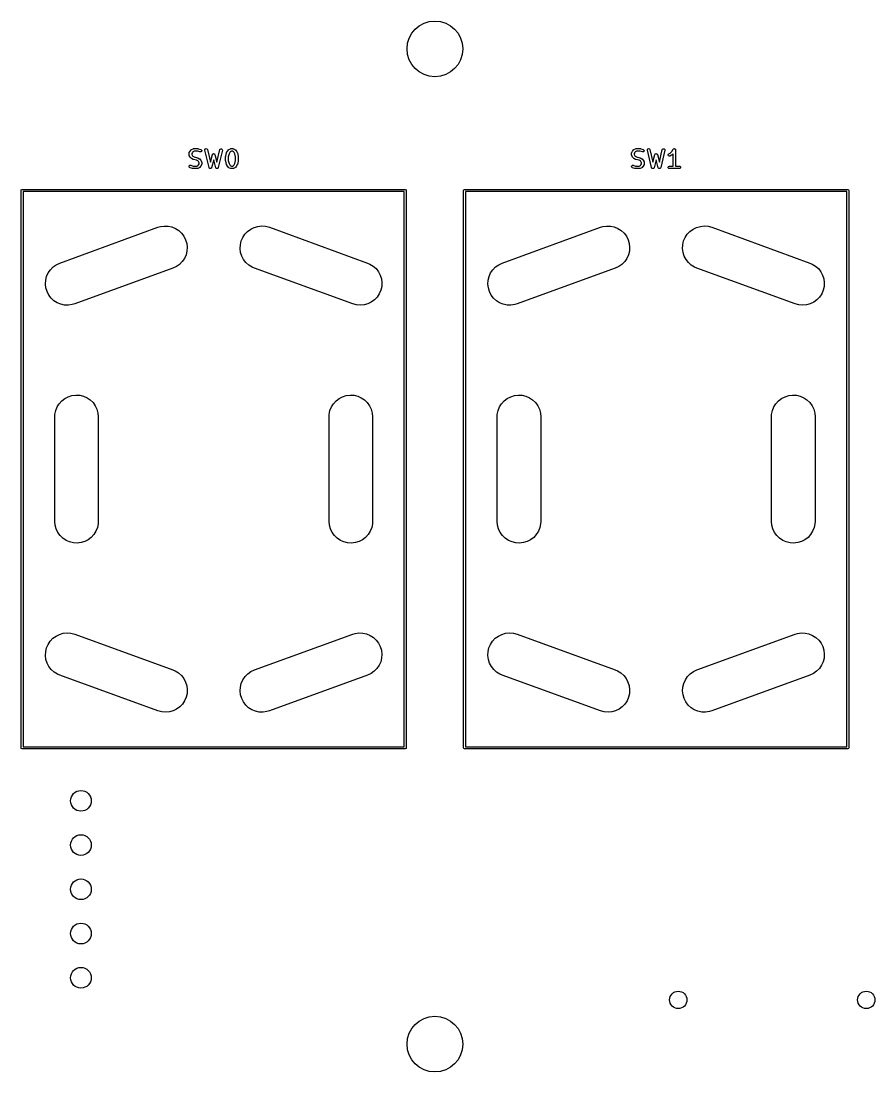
# Model space of a CAD drawing. Extents: x 14 to 417, y -162 to -101.
# Drawn here: x 14.3 to 63.4, y -161.6 to -101.3 of the extents above; entities that cross this region are included whole.
import ezdxf

# ---------------------------------------------------------------- set-up
doc = ezdxf.new("R2010")
doc.units = 0
doc.layers.add('BLACK', color=7, linetype='CONTINUOUS')

msp = doc.modelspace()

# ---------------------------------------------------------------- linework, layer by layer
at = {"layer": 'BLACK', "linetype": 'CONTINUOUS'}
for p, q in [((24.1284, -108.653), (24.2236, -108.605)), ((24.2236, -108.605), (24.2486, -108.598)), ((24.2486, -108.598), (24.2529, -108.599)), ((24.2529, -108.599), (24.2571, -108.597)), ((24.2571, -108.597), (24.4952, -108.597)), ((24.4952, -108.597), (24.5173, -108.601)), ((24.5173, -108.601), (24.519, -108.601)), ((24.519, -108.601), (24.6618, -108.649)), ((24.8969, -108.664), (24.9199, -108.618)), ((24.9199, -108.618), (24.967, -108.598)), ((24.967, -108.598), (25.0162, -108.612)), ((25.0162, -108.612), (25.0444, -108.655)), ((25.766, -108.631), (25.8071, -108.601)), ((25.8071, -108.601), (25.8583, -108.604)), ((25.8583, -108.604), (25.8956, -108.639)), ((26.2712, -108.653), (26.3665, -108.605)), ((26.3665, -108.605), (26.3914, -108.598)), ((26.3914, -108.598), (26.3958, -108.599)), ((26.3958, -108.599), (26.4, -108.597)), ((26.4, -108.597), (26.4952, -108.597)), ((26.4952, -108.597), (26.5209, -108.602)), ((26.5209, -108.602), (26.5243, -108.605)), ((26.5243, -108.605), (26.5288, -108.605)), ((26.5288, -108.605), (26.624, -108.653)), ((49.5284, -108.653), (49.6236, -108.605)), ((49.6236, -108.605), (49.6486, -108.598)), ((49.6486, -108.598), (49.6529, -108.599)), ((49.6529, -108.599), (49.6571, -108.597)), ((49.6571, -108.597), (49.8952, -108.597)), ((49.8952, -108.597), (49.9173, -108.601)), ((49.9173, -108.601), (49.919, -108.601)), ((49.919, -108.601), (50.0618, -108.649)), ((50.2969, -108.664), (50.3199, -108.618)), ((50.3199, -108.618), (50.367, -108.598)), ((50.367, -108.598), (50.4162, -108.612)), ((50.4162, -108.612), (50.4444, -108.655)), ((51.166, -108.631), (51.2071, -108.601)), ((51.2071, -108.601), (51.2583, -108.604)), ((51.2583, -108.604), (51.2956, -108.639)), ((51.7852, -108.631), (51.8032, -108.612)), ((51.8032, -108.612), (51.8073, -108.611)), ((51.8073, -108.611), (51.8101, -108.607)), ((51.8101, -108.607), (51.8316, -108.604)), ((51.8316, -108.604), (51.8524, -108.598)), ((51.8524, -108.598), (51.8564, -108.599)), ((51.8564, -108.599), (51.8606, -108.599)), ((51.8606, -108.599), (51.8795, -108.609)), ((51.8795, -108.609), (51.8994, -108.618)), ((51.8994, -108.618), (51.9013, -108.622)), ((51.9013, -108.622), (51.9051, -108.624)), ((51.9051, -108.624), (51.9125, -108.645)), ((23.9917, -108.863), (23.9962, -108.837)), ((23.9917, -108.958), (23.9917, -108.863)), ((23.9932, -108.962), (23.9917, -108.958)), ((23.9922, -108.967), (23.9932, -108.962)), ((23.9996, -108.992), (23.9922, -108.967)), ((23.9962, -108.837), (23.9991, -108.834)), ((23.9991, -108.834), (23.9996, -108.829)), ((23.9996, -108.829), (24.0472, -108.734)), ((24.0472, -109.087), (23.9996, -108.992)), ((24.0472, -108.734), (24.0606, -108.716)), ((24.0484, -109.088), (24.0472, -109.087)), ((24.0613, -109.106), (24.0484, -109.088)), ((24.0606, -108.716), (24.0613, -108.715)), ((24.0613, -108.715), (24.1089, -108.667)), ((24.1089, -109.154), (24.0613, -109.106)), ((24.1089, -108.667), (24.1272, -108.654)), ((24.1104, -109.155), (24.1089, -109.154)), ((24.1284, -109.168), (24.1104, -109.155)), ((24.1272, -108.654), (24.1284, -108.653)), ((24.2236, -109.216), (24.1284, -109.168)), ((24.1759, -108.812), (24.1417, -108.881)), ((24.1417, -108.881), (24.1417, -108.94)), ((24.1417, -108.94), (24.1759, -109.009)), ((24.2063, -108.782), (24.1759, -108.812)), ((24.1759, -109.009), (24.2063, -109.039)), ((24.2748, -108.747), (24.2063, -108.782)), ((24.2063, -109.039), (24.2833, -109.078)), ((24.2271, -109.216), (24.2236, -109.216)), ((24.239, -109.221), (24.2271, -109.216)), ((24.4214, -109.267), (24.239, -109.221)), ((24.4831, -108.747), (24.2748, -108.747)), ((24.2833, -109.078), (24.4658, -109.123)), ((24.4658, -109.123), (24.4776, -109.129)), ((24.4776, -109.129), (24.4812, -109.129)), ((24.4812, -109.129), (24.5764, -109.177)), ((24.6144, -108.791), (24.4831, -108.747)), ((24.5764, -109.177), (24.5944, -109.19)), ((24.5944, -109.19), (24.5959, -109.191)), ((24.5959, -109.191), (24.6435, -109.238)), ((24.6657, -108.79), (24.6144, -108.791)), ((24.6618, -108.649), (24.6847, -108.661)), ((24.704, -108.756), (24.6657, -108.79)), ((24.6847, -108.661), (24.7116, -108.705)), ((24.7116, -108.705), (24.704, -108.756)), ((24.8985, -108.69), (24.8969, -108.664)), ((25.1366, -109.69), (24.8985, -108.69)), ((25.0444, -108.655), (25.2136, -109.366)), ((25.2136, -109.366), (25.3275, -108.939)), ((25.3275, -108.939), (25.3385, -108.915)), ((25.3385, -108.915), (25.3441, -108.911)), ((25.3441, -108.911), (25.347, -108.905)), ((25.347, -108.905), (25.3646, -108.897)), ((25.3646, -108.897), (25.3805, -108.886)), ((25.3805, -108.886), (25.3873, -108.886)), ((25.3873, -108.886), (25.3936, -108.883)), ((25.3936, -108.883), (25.4123, -108.888)), ((25.4123, -108.888), (25.4316, -108.89)), ((25.4316, -108.89), (25.4365, -108.895)), ((25.4365, -108.895), (25.4431, -108.897)), ((25.4431, -108.897), (25.4542, -108.913)), ((25.4542, -108.913), (25.4679, -108.926)), ((25.4679, -108.926), (25.4685, -108.933)), ((25.4685, -108.933), (25.4725, -108.939)), ((25.4725, -108.939), (25.5864, -109.366)), ((25.5864, -109.366), (25.7556, -108.655)), ((25.9015, -108.69), (25.6634, -109.69)), ((25.7556, -108.655), (25.766, -108.631)), ((25.8956, -108.639), (25.9015, -108.69)), ((26.0869, -109.053), (26.0895, -109.039)), ((26.0869, -109.291), (26.0869, -109.053)), ((26.0891, -109.035), (26.1368, -108.845)), ((26.0895, -109.039), (26.0891, -109.035)), ((26.1368, -108.845), (26.142, -108.833)), ((26.142, -108.833), (26.1424, -108.829)), ((26.1424, -108.829), (26.1901, -108.734)), ((26.1901, -108.734), (26.2034, -108.716)), ((26.2034, -108.716), (26.2041, -108.715)), ((26.2041, -108.715), (26.2517, -108.667)), ((26.2803, -108.889), (26.2369, -109.063)), ((26.2369, -109.063), (26.2369, -109.282)), ((26.2517, -108.667), (26.2701, -108.654)), ((26.2701, -108.654), (26.2712, -108.653)), ((26.3188, -108.812), (26.2803, -108.889)), ((26.3492, -108.782), (26.3188, -108.812)), ((26.4177, -108.747), (26.3492, -108.782)), ((26.4775, -108.747), (26.4177, -108.747)), ((26.546, -108.782), (26.4775, -108.747)), ((26.5765, -108.812), (26.546, -108.782)), ((26.615, -108.889), (26.5765, -108.812)), ((26.6583, -109.063), (26.615, -108.889)), ((26.624, -108.653), (26.642, -108.666)), ((26.642, -108.666), (26.6435, -108.667)), ((26.6435, -108.667), (26.6911, -108.715)), ((26.6583, -109.282), (26.6583, -109.063)), ((26.6911, -108.715), (26.704, -108.733)), ((26.704, -108.733), (26.7052, -108.734)), ((26.7052, -108.734), (26.7528, -108.829)), ((26.7528, -108.829), (26.7565, -108.842)), ((26.7565, -108.842), (26.7585, -108.845)), ((26.7585, -108.845), (26.8061, -109.035)), ((26.8061, -109.035), (26.8071, -109.05)), ((26.8071, -109.05), (26.8083, -109.053)), ((26.8083, -109.053), (26.8083, -109.291)), ((49.3917, -108.863), (49.3962, -108.837)), ((49.3917, -108.958), (49.3917, -108.863)), ((49.3932, -108.962), (49.3917, -108.958)), ((49.3922, -108.967), (49.3932, -108.962)), ((49.3996, -108.992), (49.3922, -108.967)), ((49.3962, -108.837), (49.3991, -108.834)), ((49.3991, -108.834), (49.3996, -108.829)), ((49.3996, -108.829), (49.4472, -108.734)), ((49.4472, -109.087), (49.3996, -108.992)), ((49.4472, -108.734), (49.4606, -108.716)), ((49.4484, -109.088), (49.4472, -109.087)), ((49.4613, -109.106), (49.4484, -109.088)), ((49.4606, -108.716), (49.4613, -108.715)), ((49.4613, -108.715), (49.5089, -108.667)), ((49.5089, -109.154), (49.4613, -109.106)), ((49.5089, -108.667), (49.5272, -108.654)), ((49.5104, -109.155), (49.5089, -109.154)), ((49.5284, -109.168), (49.5104, -109.155)), ((49.5272, -108.654), (49.5284, -108.653)), ((49.6236, -109.216), (49.5284, -109.168)), ((49.5759, -108.812), (49.5417, -108.881)), ((49.5417, -108.881), (49.5417, -108.94)), ((49.5417, -108.94), (49.5759, -109.009)), ((49.6063, -108.782), (49.5759, -108.812)), ((49.5759, -109.009), (49.6063, -109.039)), ((49.6748, -108.747), (49.6063, -108.782)), ((49.6063, -109.039), (49.6833, -109.078)), ((49.6271, -109.216), (49.6236, -109.216)), ((49.639, -109.221), (49.6271, -109.216)), ((49.8214, -109.267), (49.639, -109.221)), ((49.8831, -108.747), (49.6748, -108.747)), ((49.6833, -109.078), (49.8658, -109.123)), ((49.8658, -109.123), (49.8776, -109.129)), ((49.8776, -109.129), (49.8812, -109.129)), ((49.8812, -109.129), (49.9764, -109.177)), ((50.0144, -108.791), (49.8831, -108.747)), ((49.9764, -109.177), (49.9944, -109.19)), ((49.9944, -109.19), (49.9959, -109.191)), ((49.9959, -109.191), (50.0435, -109.238)), ((50.0657, -108.79), (50.0144, -108.791)), ((50.0618, -108.649), (50.0847, -108.661)), ((50.104, -108.756), (50.0657, -108.79)), ((50.0847, -108.661), (50.1116, -108.705)), ((50.1116, -108.705), (50.104, -108.756)), ((50.2985, -108.69), (50.2969, -108.664)), ((50.5366, -109.69), (50.2985, -108.69)), ((50.4444, -108.655), (50.6136, -109.366)), ((50.6136, -109.366), (50.7275, -108.939)), ((50.7275, -108.939), (50.7385, -108.915)), ((50.7385, -108.915), (50.7441, -108.911)), ((50.7441, -108.911), (50.747, -108.905)), ((50.747, -108.905), (50.7646, -108.897)), ((50.7646, -108.897), (50.7805, -108.886)), ((50.7805, -108.886), (50.7873, -108.886)), ((50.7873, -108.886), (50.7936, -108.883)), ((50.7936, -108.883), (50.8123, -108.888)), ((50.8123, -108.888), (50.8316, -108.89)), ((50.8316, -108.89), (50.8365, -108.895)), ((50.8365, -108.895), (50.8431, -108.897)), ((50.8431, -108.897), (50.8542, -108.913)), ((50.8542, -108.913), (50.8679, -108.926)), ((50.8679, -108.926), (50.8685, -108.933)), ((50.8685, -108.933), (50.8725, -108.939)), ((50.8725, -108.939), (50.9864, -109.366)), ((50.9864, -109.366), (51.1556, -108.655)), ((51.3015, -108.69), (51.0634, -109.69)), ((51.1556, -108.655), (51.166, -108.631)), ((51.2956, -108.639), (51.3015, -108.69)), ((51.49, -108.979), (51.4931, -108.928)), ((51.5206, -109.021), (51.49, -108.979)), ((51.4931, -108.928), (51.5284, -108.891)), ((51.5705, -109.033), (51.5206, -109.021)), ((51.5284, -108.891), (51.6127, -108.849)), ((51.5954, -109.025), (51.5705, -109.033)), ((51.6907, -108.978), (51.5954, -109.025)), ((51.6127, -108.849), (51.6941, -108.767)), ((51.6918, -108.976), (51.6907, -108.978)), ((51.7102, -108.964), (51.6918, -108.976)), ((51.6941, -108.767), (51.7852, -108.631)), ((51.7726, -108.901), (51.7102, -108.964)), ((51.7726, -109.597), (51.7726, -108.901)), ((51.9125, -108.645), (51.9222, -108.664)), ((51.9222, -108.664), (51.9211, -108.668)), ((51.9211, -108.668), (51.9226, -108.672)), ((51.9226, -108.672), (51.9226, -109.597)), ((23.9932, -109.64), (24.0007, -109.589)), ((24.02, -109.684), (23.9932, -109.64)), ((24.0007, -109.589), (24.0391, -109.555)), ((24.0429, -109.696), (24.02, -109.684)), ((24.0391, -109.555), (24.0904, -109.554)), ((24.1858, -109.744), (24.0429, -109.696)), ((24.0904, -109.554), (24.2217, -109.597)), ((24.1874, -109.743), (24.1858, -109.744)), ((24.2095, -109.747), (24.1874, -109.743)), ((24.4476, -109.747), (24.2095, -109.747)), ((24.2217, -109.597), (24.4299, -109.597)), ((24.4984, -109.305), (24.4214, -109.267)), ((24.4299, -109.597), (24.4984, -109.563)), ((24.4518, -109.746), (24.4476, -109.747)), ((24.4562, -109.747), (24.4518, -109.746)), ((24.4812, -109.739), (24.4562, -109.747)), ((24.5764, -109.692), (24.4812, -109.739)), ((24.5288, -109.336), (24.4984, -109.305)), ((24.4984, -109.563), (24.5288, -109.533)), ((24.5631, -109.404), (24.5288, -109.336)), ((24.5288, -109.533), (24.5631, -109.464)), ((24.5631, -109.464), (24.5631, -109.404)), ((24.5775, -109.691), (24.5764, -109.692)), ((24.5959, -109.678), (24.5775, -109.691)), ((24.6435, -109.63), (24.5959, -109.678)), ((24.6435, -109.238), (24.6564, -109.257)), ((24.6442, -109.629), (24.6435, -109.63)), ((24.6576, -109.611), (24.6442, -109.629)), ((24.6564, -109.257), (24.6576, -109.258)), ((24.6576, -109.258), (24.7052, -109.353)), ((24.7052, -109.515), (24.6576, -109.611)), ((24.7052, -109.353), (24.7126, -109.378)), ((24.7057, -109.511), (24.7052, -109.515)), ((24.7086, -109.508), (24.7057, -109.511)), ((24.7131, -109.482), (24.7086, -109.508)), ((24.7126, -109.378), (24.7116, -109.382)), ((24.7116, -109.382), (24.7131, -109.387)), ((24.7131, -109.387), (24.7131, -109.482)), ((25.1409, -109.696), (25.1366, -109.69)), ((25.1416, -109.704), (25.1409, -109.696)), ((25.1546, -109.717), (25.1416, -109.704)), ((25.1648, -109.733), (25.1546, -109.717)), ((25.1723, -109.735), (25.1648, -109.733)), ((25.1779, -109.74), (25.1723, -109.735)), ((25.1963, -109.742), (25.1779, -109.74)), ((25.214, -109.747), (25.1963, -109.742)), ((25.2212, -109.744), (25.214, -109.747)), ((25.229, -109.745), (25.2212, -109.744)), ((25.2441, -109.734), (25.229, -109.745)), ((25.261, -109.727), (25.2441, -109.734)), ((25.2646, -109.72), (25.261, -109.727)), ((25.271, -109.715), (25.2646, -109.72)), ((25.282, -109.692), (25.271, -109.715)), ((25.4, -109.249), (25.282, -109.692)), ((25.518, -109.692), (25.4, -109.249)), ((25.5225, -109.698), (25.518, -109.692)), ((25.5234, -109.706), (25.5225, -109.698)), ((25.5368, -109.719), (25.5234, -109.706)), ((25.5474, -109.734), (25.5368, -109.719)), ((25.555, -109.736), (25.5474, -109.734)), ((25.5607, -109.741), (25.555, -109.736)), ((25.5791, -109.742), (25.5607, -109.741)), ((25.5969, -109.747), (25.5791, -109.742)), ((25.6041, -109.744), (25.5969, -109.747)), ((25.6119, -109.744), (25.6041, -109.744)), ((25.6267, -109.733), (25.6119, -109.744)), ((25.6434, -109.725), (25.6267, -109.733)), ((25.6468, -109.718), (25.6434, -109.725)), ((25.6531, -109.714), (25.6468, -109.718)), ((25.6634, -109.69), (25.6531, -109.714)), ((26.0881, -109.295), (26.0869, -109.291)), ((26.0891, -109.31), (26.0881, -109.295)), ((26.1368, -109.5), (26.0891, -109.31)), ((26.1388, -109.503), (26.1368, -109.5)), ((26.1424, -109.515), (26.1388, -109.503)), ((26.1901, -109.611), (26.1424, -109.515)), ((26.1912, -109.612), (26.1901, -109.611)), ((26.2041, -109.63), (26.1912, -109.612)), ((26.2517, -109.678), (26.2041, -109.63)), ((26.2369, -109.282), (26.2803, -109.456)), ((26.2532, -109.678), (26.2517, -109.678)), ((26.2712, -109.692), (26.2532, -109.678)), ((26.3665, -109.739), (26.2712, -109.692)), ((26.2803, -109.456), (26.3188, -109.533)), ((26.3188, -109.533), (26.3492, -109.563)), ((26.3492, -109.563), (26.4177, -109.597)), ((26.3709, -109.74), (26.3665, -109.739)), ((26.3743, -109.743), (26.3709, -109.74)), ((26.4, -109.747), (26.3743, -109.743)), ((26.4952, -109.747), (26.4, -109.747)), ((26.4177, -109.597), (26.4775, -109.597)), ((26.4775, -109.597), (26.546, -109.563)), ((26.4995, -109.746), (26.4952, -109.747)), ((26.5038, -109.747), (26.4995, -109.746)), ((26.5288, -109.739), (26.5038, -109.747)), ((26.624, -109.692), (26.5288, -109.739)), ((26.546, -109.563), (26.5765, -109.533)), ((26.5765, -109.533), (26.615, -109.456)), ((26.615, -109.456), (26.6583, -109.282)), ((26.6251, -109.691), (26.624, -109.692)), ((26.6435, -109.678), (26.6251, -109.691)), ((26.6911, -109.63), (26.6435, -109.678)), ((26.6918, -109.629), (26.6911, -109.63)), ((26.7052, -109.611), (26.6918, -109.629)), ((26.7528, -109.515), (26.7052, -109.611)), ((26.7532, -109.512), (26.7528, -109.515)), ((26.7585, -109.5), (26.7532, -109.512)), ((26.8061, -109.31), (26.7585, -109.5)), ((26.8083, -109.291), (26.8057, -109.306)), ((26.8057, -109.306), (26.8061, -109.31)), ((49.3932, -109.64), (49.4007, -109.589)), ((49.42, -109.684), (49.3932, -109.64)), ((49.4007, -109.589), (49.4391, -109.555)), ((49.4429, -109.696), (49.42, -109.684)), ((49.4391, -109.555), (49.4904, -109.554)), ((49.5858, -109.744), (49.4429, -109.696)), ((49.4904, -109.554), (49.6217, -109.597)), ((49.5874, -109.743), (49.5858, -109.744)), ((49.6095, -109.747), (49.5874, -109.743)), ((49.8476, -109.747), (49.6095, -109.747)), ((49.6217, -109.597), (49.8299, -109.597)), ((49.8984, -109.305), (49.8214, -109.267)), ((49.8299, -109.597), (49.8984, -109.563)), ((49.8518, -109.746), (49.8476, -109.747)), ((49.8562, -109.747), (49.8518, -109.746)), ((49.8812, -109.739), (49.8562, -109.747)), ((49.9764, -109.692), (49.8812, -109.739)), ((49.9288, -109.336), (49.8984, -109.305)), ((49.8984, -109.563), (49.9288, -109.533)), ((49.9631, -109.404), (49.9288, -109.336)), ((49.9288, -109.533), (49.9631, -109.464)), ((49.9631, -109.464), (49.9631, -109.404)), ((49.9775, -109.691), (49.9764, -109.692)), ((49.9959, -109.678), (49.9775, -109.691)), ((50.0435, -109.63), (49.9959, -109.678)), ((50.0435, -109.238), (50.0564, -109.257)), ((50.0442, -109.629), (50.0435, -109.63)), ((50.0576, -109.611), (50.0442, -109.629)), ((50.0564, -109.257), (50.0576, -109.258)), ((50.0576, -109.258), (50.1052, -109.353)), ((50.1052, -109.515), (50.0576, -109.611)), ((50.1052, -109.353), (50.1126, -109.378)), ((50.1057, -109.511), (50.1052, -109.515)), ((50.1086, -109.508), (50.1057, -109.511)), ((50.1131, -109.482), (50.1086, -109.508)), ((50.1126, -109.378), (50.1116, -109.382)), ((50.1116, -109.382), (50.1131, -109.387)), ((50.1131, -109.387), (50.1131, -109.482)), ((50.5409, -109.696), (50.5366, -109.69)), ((50.5416, -109.704), (50.5409, -109.696)), ((50.5546, -109.717), (50.5416, -109.704)), ((50.5648, -109.733), (50.5546, -109.717)), ((50.5723, -109.735), (50.5648, -109.733)), ((50.5779, -109.74), (50.5723, -109.735)), ((50.5963, -109.742), (50.5779, -109.74)), ((50.614, -109.747), (50.5963, -109.742)), ((50.6212, -109.744), (50.614, -109.747)), ((50.629, -109.745), (50.6212, -109.744)), ((50.6441, -109.734), (50.629, -109.745)), ((50.661, -109.727), (50.6441, -109.734)), ((50.6646, -109.72), (50.661, -109.727)), ((50.671, -109.715), (50.6646, -109.72)), ((50.682, -109.692), (50.671, -109.715)), ((50.8, -109.249), (50.682, -109.692)), ((50.918, -109.692), (50.8, -109.249)), ((50.9225, -109.698), (50.918, -109.692)), ((50.9234, -109.706), (50.9225, -109.698)), ((50.9368, -109.719), (50.9234, -109.706)), ((50.9474, -109.734), (50.9368, -109.719)), ((50.955, -109.736), (50.9474, -109.734)), ((50.9607, -109.741), (50.955, -109.736)), ((50.9791, -109.742), (50.9607, -109.741)), ((50.9969, -109.747), (50.9791, -109.742)), ((51.0041, -109.744), (50.9969, -109.747)), ((51.0119, -109.744), (51.0041, -109.744)), ((51.0267, -109.733), (51.0119, -109.744)), ((51.0434, -109.725), (51.0267, -109.733)), ((51.0468, -109.718), (51.0434, -109.725)), ((51.0531, -109.714), (51.0468, -109.718)), ((51.0634, -109.69), (51.0531, -109.714)), ((51.488, -109.659), (51.5137, -109.615)), ((51.497, -109.71), (51.488, -109.659)), ((51.5363, -109.743), (51.497, -109.71)), ((51.5137, -109.615), (51.5619, -109.597)), ((51.5619, -109.747), (51.5363, -109.743)), ((51.5619, -109.597), (51.7726, -109.597)), ((52.1333, -109.747), (51.5619, -109.747)), ((51.9226, -109.597), (52.1333, -109.597)), ((52.1333, -109.597), (52.159, -109.602)), ((52.1815, -109.73), (52.1333, -109.747)), ((52.159, -109.602), (52.1983, -109.635)), ((52.2072, -109.685), (52.1815, -109.73)), ((52.1983, -109.635), (52.2072, -109.685)), ((14.34, -111), (14.3576, -110.958)), ((14.34, -143), (14.34, -111)), ((14.3576, -110.958), (14.4, -110.94)), ((14.4, -110.94), (36.4, -110.94)), ((36.4, -110.94), (36.4424, -110.958)), ((36.4424, -110.958), (36.46, -111)), ((36.46, -111), (36.46, -143)), ((39.74, -111), (39.7576, -110.958)), ((39.74, -143), (39.74, -111)), ((39.7576, -110.958), (39.8, -110.94)), ((39.8, -110.94), (61.8, -110.94)), ((61.8, -110.94), (61.8424, -110.958)), ((61.8424, -110.958), (61.86, -111)), ((61.86, -111), (61.86, -143)), ((14.46, -111.06), (14.46, -142.94)), ((36.34, -111.06), (14.46, -111.06)), ((36.34, -142.94), (36.34, -111.06)), ((39.86, -111.06), (39.86, -142.94)), ((61.74, -111.06), (39.86, -111.06)), ((61.74, -142.94), (61.74, -111.06)), ((16.5654, -115.167), (22.2036, -113.115)), ((22.2036, -113.115), (22.3414, -113.074)), ((22.3414, -113.074), (22.5613, -113.042)), ((22.5613, -113.042), (22.7834, -113.049)), ((22.7834, -113.049), (23.0007, -113.096)), ((23.0007, -113.096), (23.2063, -113.18)), ((23.2063, -113.18), (23.3938, -113.3)), ((23.3938, -113.3), (23.5571, -113.45)), ((23.5571, -113.45), (23.6911, -113.628)), ((27.192, -113.51), (27.3456, -113.349)), ((27.3456, -113.349), (27.5251, -113.218)), ((27.5251, -113.218), (27.725, -113.121)), ((27.725, -113.121), (27.939, -113.061)), ((27.939, -113.061), (28.1602, -113.04)), ((28.1602, -113.04), (28.3817, -113.058)), ((28.3817, -113.058), (28.5964, -113.115)), ((28.5964, -113.115), (34.2346, -115.167)), ((41.9654, -115.167), (47.6036, -113.115)), ((47.6036, -113.115), (47.7414, -113.074)), ((47.7414, -113.074), (47.9613, -113.042)), ((47.9613, -113.042), (48.1834, -113.049)), ((48.1834, -113.049), (48.4007, -113.096)), ((48.4007, -113.096), (48.6063, -113.18)), ((48.6063, -113.18), (48.7938, -113.3)), ((48.7938, -113.3), (48.9571, -113.45)), ((48.9571, -113.45), (49.0911, -113.628)), ((52.592, -113.51), (52.7456, -113.349)), ((52.7456, -113.349), (52.9251, -113.218)), ((52.9251, -113.218), (53.125, -113.121)), ((53.125, -113.121), (53.339, -113.061)), ((53.339, -113.061), (53.5602, -113.04)), ((53.5602, -113.04), (53.7817, -113.058)), ((53.7817, -113.058), (53.9964, -113.115)), ((53.9964, -113.115), (59.6346, -115.167)), ((23.6911, -113.628), (23.7917, -113.826)), ((23.7917, -113.826), (23.8555, -114.039)), ((23.8555, -114.039), (23.8807, -114.259)), ((26.9311, -114.116), (26.9815, -113.9)), ((26.9815, -113.9), (27.0694, -113.695)), ((27.0694, -113.695), (27.192, -113.51)), ((49.0911, -113.628), (49.1917, -113.826)), ((49.1917, -113.826), (49.2555, -114.039)), ((49.2555, -114.039), (49.2807, -114.259)), ((52.3311, -114.116), (52.3815, -113.9)), ((52.3815, -113.9), (52.4694, -113.695)), ((52.4694, -113.695), (52.592, -113.51)), ((23.8664, -114.481), (23.813, -114.697)), ((23.8807, -114.259), (23.8664, -114.481)), ((26.9198, -114.338), (26.9311, -114.116)), ((26.9481, -114.558), (26.9198, -114.338)), ((27.0149, -114.77), (26.9481, -114.558)), ((49.2664, -114.481), (49.213, -114.697)), ((49.2807, -114.259), (49.2664, -114.481)), ((52.3198, -114.338), (52.3311, -114.116)), ((52.3481, -114.558), (52.3198, -114.338)), ((52.4149, -114.77), (52.3481, -114.558)), ((16.1828, -115.39), (16.3641, -115.262)), ((16.3641, -115.262), (16.5654, -115.167)), ((23.4412, -115.242), (23.2599, -115.37)), ((23.597, -115.083), (23.4412, -115.242)), ((23.7222, -114.9), (23.597, -115.083)), ((23.813, -114.697), (23.7222, -114.9)), ((27.1182, -114.967), (27.0149, -114.77)), ((27.2547, -115.142), (27.1182, -114.967)), ((27.4201, -115.291), (27.2547, -115.142)), ((34.2346, -115.167), (34.3668, -115.224)), ((34.3668, -115.224), (34.5559, -115.341)), ((41.5828, -115.39), (41.7641, -115.262)), ((41.7641, -115.262), (41.9654, -115.167)), ((48.8412, -115.242), (48.6599, -115.37)), ((48.997, -115.083), (48.8412, -115.242)), ((49.1222, -114.9), (48.997, -115.083)), ((49.213, -114.697), (49.1222, -114.9)), ((52.5182, -114.967), (52.4149, -114.77)), ((52.6547, -115.142), (52.5182, -114.967)), ((52.8201, -115.291), (52.6547, -115.142)), ((59.6346, -115.167), (59.7668, -115.224)), ((59.7668, -115.224), (59.9559, -115.341)), ((15.811, -115.935), (15.9018, -115.732)), ((15.9018, -115.732), (16.027, -115.549)), ((16.027, -115.549), (16.1828, -115.39)), ((23.0586, -115.465), (17.4204, -117.517)), ((23.2599, -115.37), (23.0586, -115.465)), ((27.6092, -115.408), (27.4201, -115.291)), ((27.7414, -115.465), (27.6092, -115.408)), ((33.3796, -117.517), (27.7414, -115.465)), ((34.5559, -115.341), (34.7213, -115.49)), ((34.7213, -115.49), (34.8578, -115.665)), ((34.8578, -115.665), (34.9611, -115.862)), ((34.9611, -115.862), (35.0279, -116.074)), ((41.211, -115.935), (41.3018, -115.732)), ((41.3018, -115.732), (41.427, -115.549)), ((41.427, -115.549), (41.5828, -115.39)), ((48.4586, -115.465), (42.8204, -117.517)), ((48.6599, -115.37), (48.4586, -115.465)), ((53.0092, -115.408), (52.8201, -115.291)), ((53.1414, -115.465), (53.0092, -115.408)), ((58.7796, -117.517), (53.1414, -115.465)), ((59.9559, -115.341), (60.1213, -115.49)), ((60.1213, -115.49), (60.2578, -115.665)), ((60.2578, -115.665), (60.3611, -115.862)), ((60.3611, -115.862), (60.4279, -116.074)), ((15.7433, -116.373), (15.7576, -116.151)), ((15.7685, -116.593), (15.7433, -116.373)), ((15.7576, -116.151), (15.811, -115.935)), ((35.0279, -116.074), (35.0562, -116.294)), ((35.0562, -116.294), (35.0449, -116.516)), ((41.1433, -116.373), (41.1576, -116.151)), ((41.1685, -116.593), (41.1433, -116.373)), ((41.1576, -116.151), (41.211, -115.935)), ((60.4279, -116.074), (60.4562, -116.294)), ((60.4562, -116.294), (60.4449, -116.516)), ((15.8323, -116.806), (15.7685, -116.593)), ((15.9329, -117.004), (15.8323, -116.806)), ((16.0669, -117.182), (15.9329, -117.004)), ((34.9066, -116.937), (34.784, -117.122)), ((34.9945, -116.732), (34.9066, -116.937)), ((35.0449, -116.516), (34.9945, -116.732)), ((41.2323, -116.806), (41.1685, -116.593)), ((41.3329, -117.004), (41.2323, -116.806)), ((41.4669, -117.182), (41.3329, -117.004)), ((60.3066, -116.937), (60.184, -117.122)), ((60.3945, -116.732), (60.3066, -116.937)), ((60.4449, -116.516), (60.3945, -116.732)), ((16.2302, -117.332), (16.0669, -117.182)), ((16.4177, -117.452), (16.2302, -117.332)), ((16.6233, -117.536), (16.4177, -117.452)), ((16.8406, -117.583), (16.6233, -117.536)), ((17.0627, -117.59), (16.8406, -117.583)), ((17.2826, -117.558), (17.0627, -117.59)), ((17.4204, -117.517), (17.2826, -117.558)), ((33.5943, -117.574), (33.3796, -117.517)), ((33.8158, -117.592), (33.5943, -117.574)), ((34.037, -117.571), (33.8158, -117.592)), ((34.251, -117.511), (34.037, -117.571)), ((34.4509, -117.414), (34.251, -117.511)), ((34.6304, -117.283), (34.4509, -117.414)), ((34.784, -117.122), (34.6304, -117.283)), ((41.6302, -117.332), (41.4669, -117.182)), ((41.8177, -117.452), (41.6302, -117.332)), ((42.0233, -117.536), (41.8177, -117.452)), ((42.2406, -117.583), (42.0233, -117.536)), ((42.4627, -117.59), (42.2406, -117.583)), ((42.6826, -117.558), (42.4627, -117.59)), ((42.8204, -117.517), (42.6826, -117.558)), ((58.9943, -117.574), (58.7796, -117.517)), ((59.2158, -117.592), (58.9943, -117.574)), ((59.437, -117.571), (59.2158, -117.592)), ((59.651, -117.511), (59.437, -117.571)), ((59.8509, -117.414), (59.651, -117.511)), ((60.0304, -117.283), (59.8509, -117.414)), ((60.184, -117.122), (60.0304, -117.283)), ((16.5303, -123.244), (16.6799, -123.08)), ((16.6799, -123.08), (16.8562, -122.945)), ((16.8562, -122.945), (17.0537, -122.843)), ((17.0537, -122.843), (17.2661, -122.777)), ((17.2661, -122.777), (17.4867, -122.751)), ((17.4867, -122.751), (17.7086, -122.763)), ((17.7086, -122.763), (17.9247, -122.815)), ((17.9247, -122.815), (18.1282, -122.905)), ((18.1282, -122.905), (18.3126, -123.029)), ((18.3126, -123.029), (18.4722, -123.183)), ((32.2783, -123.244), (32.4279, -123.08)), ((32.4279, -123.08), (32.6042, -122.945)), ((32.6042, -122.945), (32.8017, -122.843)), ((32.8017, -122.843), (33.0141, -122.777)), ((33.0141, -122.777), (33.2347, -122.751)), ((33.2347, -122.751), (33.4566, -122.763)), ((33.4566, -122.763), (33.6727, -122.815)), ((33.6727, -122.815), (33.8762, -122.905)), ((33.8762, -122.905), (34.0606, -123.029)), ((34.0606, -123.029), (34.2202, -123.183)), ((41.9303, -123.244), (42.0799, -123.08)), ((42.0799, -123.08), (42.2562, -122.945)), ((42.2562, -122.945), (42.4537, -122.843)), ((42.4537, -122.843), (42.6661, -122.777)), ((42.6661, -122.777), (42.8867, -122.751)), ((42.8867, -122.751), (43.1086, -122.763)), ((43.1086, -122.763), (43.3247, -122.815)), ((43.3247, -122.815), (43.5282, -122.905)), ((43.5282, -122.905), (43.7126, -123.029)), ((43.7126, -123.029), (43.8722, -123.183)), ((57.6783, -123.244), (57.8279, -123.08)), ((57.8279, -123.08), (58.0042, -122.945)), ((58.0042, -122.945), (58.2017, -122.843)), ((58.2017, -122.843), (58.4141, -122.777)), ((58.4141, -122.777), (58.6347, -122.751)), ((58.6347, -122.751), (58.8566, -122.763)), ((58.8566, -122.763), (59.0727, -122.815)), ((59.0727, -122.815), (59.2762, -122.905)), ((59.2762, -122.905), (59.4606, -123.029)), ((59.4606, -123.029), (59.6202, -123.183)), ((16.2843, -123.856), (16.3294, -123.639)), ((16.3294, -123.639), (16.4122, -123.433)), ((16.4122, -123.433), (16.5303, -123.244)), ((18.4722, -123.183), (18.6019, -123.364)), ((18.6019, -123.364), (18.6976, -123.564)), ((18.6976, -123.564), (18.7562, -123.779)), ((32.0323, -123.856), (32.0774, -123.639)), ((32.0774, -123.639), (32.1602, -123.433)), ((32.1602, -123.433), (32.2783, -123.244)), ((34.2202, -123.183), (34.3499, -123.364)), ((34.3499, -123.364), (34.4456, -123.564)), ((34.4456, -123.564), (34.5042, -123.779)), ((41.6843, -123.856), (41.7294, -123.639)), ((41.7294, -123.639), (41.8122, -123.433)), ((41.8122, -123.433), (41.9303, -123.244)), ((43.8722, -123.183), (44.0019, -123.364)), ((44.0019, -123.364), (44.0976, -123.564)), ((44.0976, -123.564), (44.1562, -123.779)), ((57.4323, -123.856), (57.4774, -123.639)), ((57.4774, -123.639), (57.5602, -123.433)), ((57.5602, -123.433), (57.6783, -123.244)), ((59.6202, -123.183), (59.7499, -123.364)), ((59.7499, -123.364), (59.8456, -123.564)), ((59.8456, -123.564), (59.9042, -123.779)), ((16.276, -124), (16.2843, -123.856)), ((16.276, -130), (16.276, -124)), ((18.7562, -123.779), (18.776, -124)), ((18.776, -124), (18.776, -130)), ((32.024, -124), (32.0323, -123.856)), ((32.024, -130), (32.024, -124)), ((34.5042, -123.779), (34.524, -124)), ((34.524, -124), (34.524, -130)), ((41.676, -124), (41.6843, -123.856)), ((41.676, -130), (41.676, -124)), ((44.1562, -123.779), (44.176, -124)), ((44.176, -124), (44.176, -130)), ((57.424, -124), (57.4323, -123.856)), ((57.424, -130), (57.424, -124)), ((59.9042, -123.779), (59.924, -124)), ((59.924, -124), (59.924, -130)), ((16.2958, -130.221), (16.276, -130)), ((16.3544, -130.436), (16.2958, -130.221)), ((18.7677, -130.144), (18.7226, -130.361)), ((18.776, -130), (18.7677, -130.144)), ((32.0438, -130.221), (32.024, -130)), ((32.1024, -130.436), (32.0438, -130.221)), ((34.5157, -130.144), (34.4706, -130.361)), ((34.524, -130), (34.5157, -130.144)), ((41.6958, -130.221), (41.676, -130)), ((41.7544, -130.436), (41.6958, -130.221)), ((44.1677, -130.144), (44.1226, -130.361)), ((44.176, -130), (44.1677, -130.144)), ((57.4438, -130.221), (57.424, -130)), ((57.5024, -130.436), (57.4438, -130.221)), ((59.9157, -130.144), (59.8706, -130.361)), ((59.924, -130), (59.9157, -130.144)), ((16.4501, -130.636), (16.3544, -130.436)), ((16.5798, -130.817), (16.4501, -130.636)), ((16.7393, -130.971), (16.5798, -130.817)), ((18.3721, -130.92), (18.1958, -131.055)), ((18.5217, -130.756), (18.3721, -130.92)), ((18.6398, -130.567), (18.5217, -130.756)), ((18.7226, -130.361), (18.6398, -130.567)), ((32.1981, -130.636), (32.1024, -130.436)), ((32.3278, -130.817), (32.1981, -130.636)), ((32.4873, -130.971), (32.3278, -130.817)), ((34.1201, -130.92), (33.9438, -131.055)), ((34.2697, -130.756), (34.1201, -130.92)), ((34.3878, -130.567), (34.2697, -130.756)), ((34.4706, -130.361), (34.3878, -130.567)), ((41.8501, -130.636), (41.7544, -130.436)), ((41.9798, -130.817), (41.8501, -130.636)), ((42.1394, -130.971), (41.9798, -130.817)), ((43.7721, -130.92), (43.5958, -131.055)), ((43.9217, -130.756), (43.7721, -130.92)), ((44.0398, -130.567), (43.9217, -130.756)), ((44.1226, -130.361), (44.0398, -130.567)), ((57.5981, -130.636), (57.5024, -130.436)), ((57.7278, -130.817), (57.5981, -130.636)), ((57.8873, -130.971), (57.7278, -130.817)), ((59.5201, -130.92), (59.3438, -131.055)), ((59.6697, -130.756), (59.5201, -130.92)), ((59.7878, -130.567), (59.6697, -130.756)), ((59.8706, -130.361), (59.7878, -130.567)), ((16.9238, -131.095), (16.7393, -130.971)), ((17.1273, -131.185), (16.9238, -131.095)), ((17.3434, -131.237), (17.1273, -131.185)), ((17.5653, -131.249), (17.3434, -131.237)), ((17.7859, -131.223), (17.5653, -131.249)), ((17.9983, -131.157), (17.7859, -131.223)), ((18.1958, -131.055), (17.9983, -131.157)), ((32.6718, -131.095), (32.4873, -130.971)), ((32.8753, -131.185), (32.6718, -131.095)), ((33.0914, -131.237), (32.8753, -131.185)), ((33.3133, -131.249), (33.0914, -131.237)), ((33.5339, -131.223), (33.3133, -131.249)), ((33.7463, -131.157), (33.5339, -131.223)), ((33.9438, -131.055), (33.7463, -131.157)), ((42.3238, -131.095), (42.1394, -130.971)), ((42.5273, -131.185), (42.3238, -131.095)), ((42.7434, -131.237), (42.5273, -131.185)), ((42.9653, -131.249), (42.7434, -131.237)), ((43.1859, -131.223), (42.9653, -131.249)), ((43.3983, -131.157), (43.1859, -131.223)), ((43.5958, -131.055), (43.3983, -131.157)), ((58.0718, -131.095), (57.8873, -130.971)), ((58.2753, -131.185), (58.0718, -131.095)), ((58.4914, -131.237), (58.2753, -131.185)), ((58.7133, -131.249), (58.4914, -131.237)), ((58.9339, -131.223), (58.7133, -131.249)), ((59.1463, -131.157), (58.9339, -131.223)), ((59.3438, -131.055), (59.1463, -131.157)), ((15.8934, -137.063), (16.016, -136.878)), ((16.016, -136.878), (16.1696, -136.717)), ((16.1696, -136.717), (16.3491, -136.586)), ((16.3491, -136.586), (16.549, -136.489)), ((16.549, -136.489), (16.763, -136.429)), ((16.763, -136.429), (16.9842, -136.408)), ((16.9842, -136.408), (17.2057, -136.426)), ((17.2057, -136.426), (17.4204, -136.483)), ((17.4204, -136.483), (23.0586, -138.535)), ((27.7414, -138.535), (33.3796, -136.483)), ((33.3796, -136.483), (33.5174, -136.442)), ((33.5174, -136.442), (33.7373, -136.41)), ((33.7373, -136.41), (33.9594, -136.417)), ((33.9594, -136.417), (34.1767, -136.464)), ((34.1767, -136.464), (34.3823, -136.548)), ((34.3823, -136.548), (34.5698, -136.668)), ((34.5698, -136.668), (34.7331, -136.818)), ((34.7331, -136.818), (34.8671, -136.996)), ((41.2934, -137.063), (41.416, -136.878)), ((41.416, -136.878), (41.5696, -136.717)), ((41.5696, -136.717), (41.7491, -136.586)), ((41.7491, -136.586), (41.949, -136.489)), ((41.949, -136.489), (42.163, -136.429)), ((42.163, -136.429), (42.3842, -136.408)), ((42.3842, -136.408), (42.6057, -136.426)), ((42.6057, -136.426), (42.8204, -136.483)), ((42.8204, -136.483), (48.4586, -138.535)), ((53.1414, -138.535), (58.7796, -136.483)), ((58.7796, -136.483), (58.9174, -136.442)), ((58.9174, -136.442), (59.1373, -136.41)), ((59.1373, -136.41), (59.3594, -136.417)), ((59.3594, -136.417), (59.5767, -136.464)), ((59.5767, -136.464), (59.7823, -136.548)), ((59.7823, -136.548), (59.9698, -136.668)), ((59.9698, -136.668), (60.1331, -136.818)), ((60.1331, -136.818), (60.2671, -136.996)), ((15.7438, -137.706), (15.7551, -137.484)), ((15.7551, -137.484), (15.8055, -137.268)), ((15.8055, -137.268), (15.8934, -137.063)), ((34.8671, -136.996), (34.9677, -137.194)), ((34.9677, -137.194), (35.0315, -137.407)), ((35.0315, -137.407), (35.0567, -137.627)), ((41.1438, -137.706), (41.1551, -137.484)), ((41.1551, -137.484), (41.2055, -137.268)), ((41.2055, -137.268), (41.2934, -137.063)), ((60.2671, -136.996), (60.3677, -137.194)), ((60.3677, -137.194), (60.4315, -137.407)), ((60.4315, -137.407), (60.4567, -137.627)), ((15.7721, -137.926), (15.7438, -137.706)), ((15.8389, -138.138), (15.7721, -137.926)), ((15.9422, -138.335), (15.8389, -138.138)), ((34.989, -138.065), (34.8982, -138.268)), ((35.0424, -137.849), (34.989, -138.065)), ((35.0567, -137.627), (35.0424, -137.849)), ((41.1721, -137.926), (41.1438, -137.706)), ((41.2389, -138.138), (41.1721, -137.926)), ((41.3422, -138.335), (41.2389, -138.138)), ((60.389, -138.065), (60.2982, -138.268)), ((60.4424, -137.849), (60.389, -138.065)), ((60.4567, -137.627), (60.4424, -137.849)), ((16.0787, -138.51), (15.9422, -138.335)), ((16.2441, -138.659), (16.0787, -138.51)), ((16.4332, -138.776), (16.2441, -138.659)), ((16.5654, -138.833), (16.4332, -138.776)), ((23.0586, -138.535), (23.1908, -138.592)), ((23.1908, -138.592), (23.3799, -138.709)), ((23.3799, -138.709), (23.5453, -138.858)), ((27.203, -138.917), (27.3588, -138.758)), ((27.3588, -138.758), (27.5401, -138.63)), ((27.5401, -138.63), (27.7414, -138.535)), ((34.4359, -138.738), (34.2346, -138.833)), ((34.6172, -138.61), (34.4359, -138.738)), ((34.773, -138.451), (34.6172, -138.61)), ((34.8982, -138.268), (34.773, -138.451)), ((41.4787, -138.51), (41.3422, -138.335)), ((41.6441, -138.659), (41.4787, -138.51)), ((41.8332, -138.776), (41.6441, -138.659)), ((41.9654, -138.833), (41.8332, -138.776)), ((48.4586, -138.535), (48.5908, -138.592)), ((48.5908, -138.592), (48.7799, -138.709)), ((48.7799, -138.709), (48.9453, -138.858)), ((52.603, -138.917), (52.7588, -138.758)), ((52.7588, -138.758), (52.9401, -138.63)), ((52.9401, -138.63), (53.1414, -138.535)), ((59.8359, -138.738), (59.6346, -138.833)), ((60.0172, -138.61), (59.8359, -138.738)), ((60.173, -138.451), (60.0172, -138.61)), ((60.2982, -138.268), (60.173, -138.451)), ((22.2036, -140.885), (16.5654, -138.833)), ((23.5453, -138.858), (23.6818, -139.033)), ((23.6818, -139.033), (23.7851, -139.23)), ((23.7851, -139.23), (23.8519, -139.442)), ((26.9336, -139.519), (26.987, -139.303)), ((26.987, -139.303), (27.0778, -139.1)), ((27.0778, -139.1), (27.203, -138.917)), ((34.2346, -138.833), (28.5964, -140.885)), ((47.6036, -140.885), (41.9654, -138.833)), ((48.9453, -138.858), (49.0818, -139.033)), ((49.0818, -139.033), (49.1851, -139.23)), ((49.1851, -139.23), (49.2519, -139.442)), ((52.3336, -139.519), (52.387, -139.303)), ((52.387, -139.303), (52.4778, -139.1)), ((52.4778, -139.1), (52.603, -138.917)), ((59.6346, -138.833), (53.9964, -140.885)), ((23.8689, -139.884), (23.8185, -140.1)), ((23.8519, -139.442), (23.8802, -139.662)), ((23.8802, -139.662), (23.8689, -139.884)), ((26.9193, -139.741), (26.9336, -139.519)), ((26.9445, -139.961), (26.9193, -139.741)), ((27.0083, -140.174), (26.9445, -139.961)), ((49.2689, -139.884), (49.2185, -140.1)), ((49.2519, -139.442), (49.2802, -139.662)), ((49.2802, -139.662), (49.2689, -139.884)), ((52.3193, -139.741), (52.3336, -139.519)), ((52.3445, -139.961), (52.3193, -139.741)), ((52.4083, -140.174), (52.3445, -139.961)), ((23.608, -140.49), (23.4544, -140.651)), ((23.7306, -140.305), (23.608, -140.49)), ((23.8185, -140.1), (23.7306, -140.305)), ((27.1089, -140.372), (27.0083, -140.174)), ((27.2429, -140.55), (27.1089, -140.372)), ((27.4062, -140.7), (27.2429, -140.55)), ((49.008, -140.49), (48.8544, -140.651)), ((49.1306, -140.305), (49.008, -140.49)), ((49.2185, -140.1), (49.1306, -140.305)), ((52.5089, -140.372), (52.4083, -140.174)), ((52.6429, -140.55), (52.5089, -140.372)), ((52.8062, -140.7), (52.6429, -140.55)), ((22.4183, -140.942), (22.2036, -140.885)), ((22.6398, -140.96), (22.4183, -140.942)), ((22.861, -140.939), (22.6398, -140.96)), ((23.075, -140.879), (22.861, -140.939)), ((23.2749, -140.782), (23.075, -140.879)), ((23.4544, -140.651), (23.2749, -140.782)), ((27.5937, -140.82), (27.4062, -140.7)), ((27.7993, -140.904), (27.5937, -140.82)), ((28.0166, -140.951), (27.7993, -140.904)), ((28.2387, -140.958), (28.0166, -140.951)), ((28.4586, -140.926), (28.2387, -140.958)), ((28.5964, -140.885), (28.4586, -140.926)), ((47.8183, -140.942), (47.6036, -140.885)), ((48.0398, -140.96), (47.8183, -140.942)), ((48.261, -140.939), (48.0398, -140.96)), ((48.475, -140.879), (48.261, -140.939)), ((48.6749, -140.782), (48.475, -140.879)), ((48.8544, -140.651), (48.6749, -140.782)), ((52.9937, -140.82), (52.8062, -140.7)), ((53.1993, -140.904), (52.9937, -140.82)), ((53.4166, -140.951), (53.1993, -140.904)), ((53.6387, -140.958), (53.4166, -140.951)), ((53.8586, -140.926), (53.6387, -140.958)), ((53.9964, -140.885), (53.8586, -140.926)), ((14.3576, -143.042), (14.34, -143)), ((14.46, -142.94), (36.34, -142.94)), ((36.46, -143), (36.4424, -143.042)), ((39.7576, -143.042), (39.74, -143)), ((39.86, -142.94), (61.74, -142.94)), ((61.86, -143), (61.8424, -143.042)), ((14.4, -143.06), (14.3576, -143.042)), ((36.4, -143.06), (14.4, -143.06)), ((36.4424, -143.042), (36.4, -143.06)), ((39.8, -143.06), (39.7576, -143.042)), ((61.8, -143.06), (39.8, -143.06)), ((61.8424, -143.042), (61.8, -143.06))]:
    msp.add_line(p, q, dxfattribs=at)
at = {"layer": 'BLACK'}
for centre, radius in [((38.1, -102.87), 1.6), ((17.78, -146.05), 0.595), ((17.78, -148.59), 0.595), ((17.78, -151.13), 0.595), ((17.78, -153.67), 0.595), ((17.78, -156.21), 0.595), ((52.07, -157.48), 0.5), ((62.865, -157.48), 0.5), ((38.1, -160.02), 1.6)]:
    msp.add_circle(centre, radius, dxfattribs=at)

doc.saveas('drawing.dxf')
